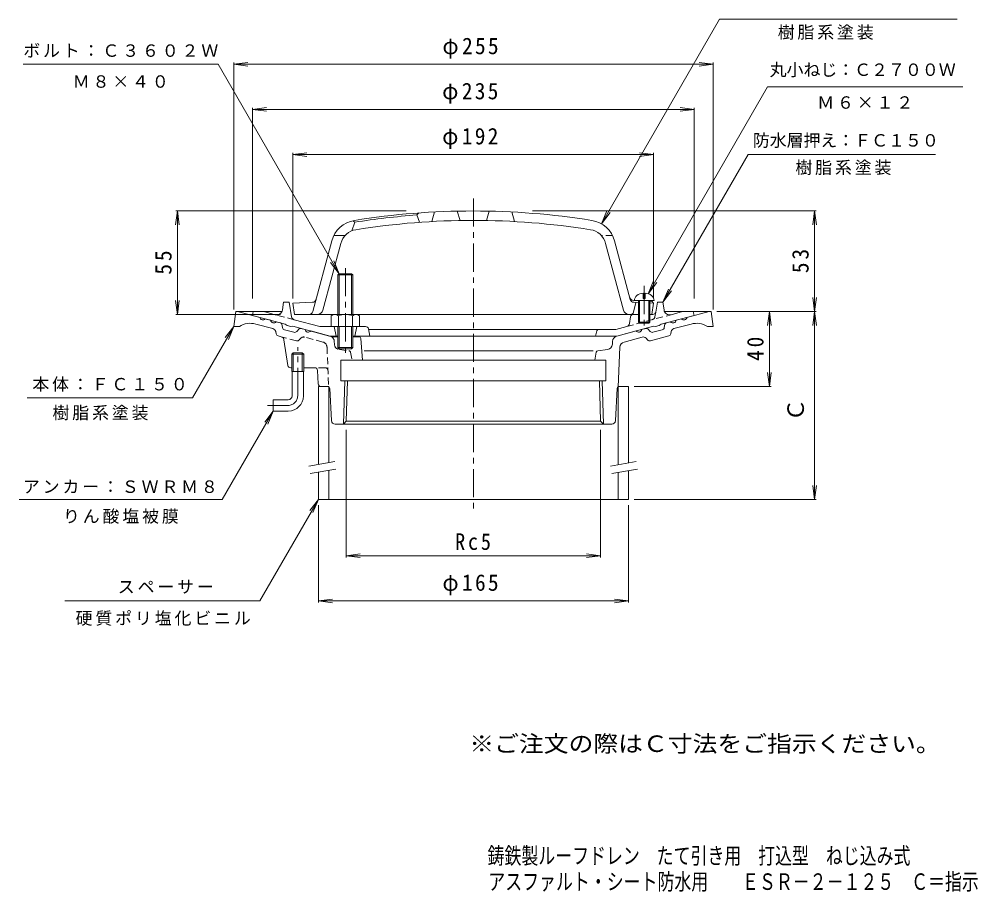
# Model space of a CAD drawing. Units: millimetres, scale not verified. Extents: x -288 to 222, y -346 to 352.
# Drawn here: x -288 to 222, y -346 to 118 of the extents above; entities that cross this region are included whole.
import ezdxf
from ezdxf.enums import TextEntityAlignment as Align

# ---------------------------------------------------------------- set-up
doc = ezdxf.new("R2010")
doc.units = ezdxf.units.MM
doc.header["$LTSCALE"] = 3
doc.linetypes.add('CHAIN1', pattern=[8, 5, -1, 1, -1])
doc.linetypes.add('DASHED1', pattern=[1.8, 1.2, -0.6])
for name, color, linetype, lineweight in [('0-0_通り芯', 3, 'Continuous', 9), ('0-1_躯体', 2, 'Continuous', 9), ('0-2_仕上', 6, 'Continuous', 9), ('0-3_建具', 4, 'Continuous', 9), ('0-4_その他', 7, 'Continuous', 9), ('0-5_寸法', 7, 'Continuous', 9)]:
    doc.layers.add(name, color=color, linetype=linetype, lineweight=lineweight)
doc.layers.add('F-4_F-4ﾚｲﾔ', color=2, linetype='Continuous')
doc.layers.add('F-5_F-5ﾚｲﾔ', color=2, linetype='Continuous')
doc.styles.add('ＭＳ ゴシック', font='')
doc.styles.get('ＭＳ ゴシック').set_extended_font_data('MS Gothic')

msp = doc.modelspace()

# ---------------------------------------------------------------- linework, layer by layer
at = {"layer": '0-0_通り芯', "linetype": 'CHAIN1'}
for p, q in [((-45.932, 22.98), (-45.932, -142.597)), ((-139.432, -82.121), (-139.432, -56.121)), ((-144.432, -87.121), (-155.432, -87.121))]:
    msp.add_line(p, q, dxfattribs=at)
at = {"layer": '0-0_通り芯'}
for p, q in [((-173.432, -45.121), (-172.432, -37.121)), ((-172.432, -37.121), (-147.707, -37.121)), ((-171.432, -37.121), (-159.577, -40.297)), ((55.592, -37.121), (80.568, -37.121)), ((79.568, -37.121), (67.712, -40.297)), ((81.568, -45.121), (80.568, -37.121)), ((-173.432, -45.121), (-170.432, -45.121)), ((-152.603, -46.307), (-161.79, -43.845)), ((-156.679, -41.074), (-153.781, -41.85)), ((-148.583, -43.243), (-150.883, -42.627)), ((-147.862, -44.009), (-147.499, -45.781)), ((55.997, -44.009), (55.634, -45.781)), ((56.718, -43.243), (59.019, -42.627)), ((60.738, -46.307), (69.926, -43.845)), ((64.814, -41.074), (61.916, -41.85)), ((81.568, -45.121), (78.568, -45.121)), ((-150.922, -49.005), (-151.161, -47.838)), ((-148.192, -50.595), (-149.841, -50.153)), ((-146.418, -46.929), (-141.447, -48.261)), ((-138.736, -46.454), (-139.937, -47.807)), ((-135.429, -46.768), (-137.729, -46.151)), ((-122.189, -50.315), (-132.531, -47.544)), ((-117.932, -50.621), (-121.455, -50.621)), ((-106.861, -50.621), (-109.932, -50.621)), ((30.324, -50.315), (40.666, -47.544)), ((34.193, -53.419), (43.915, -50.815)), ((43.564, -46.768), (45.865, -46.151)), ((46.872, -46.454), (48.072, -47.807)), ((48.23, -52.764), (57.976, -50.153)), ((54.553, -46.929), (49.582, -48.261)), ((59.057, -49.005), (59.296, -47.838)), ((-144.629, -65.85), (-146.733, -52.221)), ((-105.864, -51.547), (-105.007, -63.121)), ((28.039, -54.574), (28.103, -53.084)), ((46.719, -52.311), (45.929, -51.42)), ((-141.792, -59.121), (-142.607, -59.921)), ((-136.257, -59.921), (-142.607, -59.921)), ((-142.607, -69.121), (-142.607, -59.921)), ((-137.072, -59.121), (-141.792, -59.121)), ((-141.792, -69.121), (-141.792, -59.121)), ((-136.257, -59.921), (-137.072, -59.121)), ((-137.072, -69.121), (-137.072, -59.121)), ((-136.257, -69.121), (-136.257, -59.921)), ((17.821, -58.032), (-104.087, -58.032)), ((19.444, -58.86), (18.734, -63.121)), ((25.398, -57.423), (20.312, -58.032)), ((31.973, -56.188), (31.063, -77.231)), ((-116.432, -63.121), (-116.432, -74.121)), ((-116.432, -63.121), (24.568, -63.121)), ((24.568, -63.121), (24.568, -74.121)), ((-143.146, -67.121), (-142.607, -67.121)), ((-136.257, -69.121), (-142.607, -69.121)), ((-142.432, -82.121), (-142.432, -69.121)), ((-136.432, -82.121), (-136.432, -69.121)), ((-136.257, -67.121), (-130.359, -67.121)), ((-128.861, -68.546), (-128.504, -75.696)), ((-116.432, -74.121), (24.568, -74.121)), ((-115.147, -97.121), (-114.429, -74.121)), ((23.283, -97.121), (22.564, -74.121)), ((-127.006, -77.121), (-123.384, -77.121)), ((-121.527, -95.22), (-122.385, -78.071)), ((29.663, -95.22), (30.52, -78.071)), ((-152.432, -84.121), (-152.432, -90.121)), ((-144.432, -84.121), (-152.432, -84.121)), ((-144.432, -90.121), (-152.432, -90.121)), ((-113.621, -95.594), (21.756, -95.594)), ((-119.53, -97.121), (27.665, -97.121))]:
    msp.add_line(p, q, dxfattribs=at)
at = {"layer": '0-0_通り芯', "linetype": 'DASHED1'}
for p, q in [((-140.094, -52.764), (-148.192, -50.595)), ((-126.058, -53.419), (-135.78, -50.815)), ((-138.584, -52.311), (-137.794, -51.42)), ((-119.903, -54.574), (-119.968, -53.084)), ((-123.837, -56.188), (-122.928, -77.231)), ((-117.262, -57.423), (-112.177, -58.032)), ((-111.309, -58.86), (-110.599, -63.121)), ((-124.801, -67.121), (-130.359, -67.121))]:
    msp.add_line(p, q, dxfattribs=at)
at = {"layer": '0-0_通り芯'}
for points in [[(-115.147, -97.121), (-113.621, -95.594), (-112.95, -74.121)], [(23.283, -97.121), (21.756, -95.594), (21.085, -74.121)]]:
    msp.add_lwpolyline(points, dxfattribs=at)
for centre, radius, start, end in [((-157.966, -40.082), 1.625, 187.61929, 322.3797), ((66.101, -40.082), 1.625, 217.6203, 352.38071), ((-164.638, -54.47), 11, 74.99997, 121.79021), ((-152.171, -41.635), 1.625, 187.62059, 322.37891), ((-148.841, -44.209), 1, 11.56642, 75.00078), ((-146.029, -45.48), 1.5, 191.5649, 254.99991), ((54.165, -45.48), 1.5, 285.00009, 348.4351), ((56.977, -44.209), 1, 104.99922, 168.43358), ((60.306, -41.635), 1.625, 217.62109, 352.37941), ((72.773, -54.47), 11, 58.20979, 105.00003), ((-153.12, -48.239), 2, 11.56621, 75.0005), ((-149.453, -48.704), 1.5, 191.56628, 255.00128), ((-148.71, -52.527), 2, 8.77884, 75.00076), ((-141.059, -46.812), 1.5, 254.99991, 318.43558), ((-137.988, -47.117), 1, 75.00023, 138.43498), ((-133.818, -46.552), 1.625, 187.62059, 322.38074), ((-122.965, -53.213), 3, 59.78954, 75.00024), ((-106.861, -51.621), 1, 4.23788, 90), ((31.1, -53.213), 3, 104.99976, 177.5246), ((41.953, -46.552), 1.625, 217.61926, 352.37941), ((44.433, -52.747), 2, 41.56493, 105.00024), ((46.123, -47.117), 1, 41.56502, 104.99977), ((49.194, -46.812), 1.5, 221.56442, 285.00009), ((57.588, -48.704), 1.5, 284.99872, 348.43372), ((61.256, -48.239), 2, 104.9995, 168.43379), ((25.041, -54.445), 3, 276.82027, 357.52458), ((34.97, -56.317), 3, 104.99898, 177.5246), ((47.841, -51.316), 1.5, 221.56349, 284.99872), ((20.431, -59.024), 1, 96.82062, 170.53838), ((-143.146, -65.621), 1.5, 188.77872, 270), ((-130.359, -68.621), 1.5, 2.86287, 90), ((-127.006, -75.621), 1.5, 182.86287, 270), ((-123.384, -78.121), 1, 2.86252, 90), ((31.519, -78.121), 1, 117.1295, 177.13748), ((-144.432, -82.121), 2, 270, 0), ((-144.432, -82.121), 8, 270, 0), ((-119.53, -95.121), 2, 182.86198, 270), ((27.665, -95.121), 2, 270, 357.13802)]:
    msp.add_arc(centre, radius, start, end, dxfattribs=at)
at = {"layer": '0-0_通り芯', "linetype": 'DASHED1'}
for centre, radius, start, end in [((-136.297, -52.747), 2, 74.99976, 138.43507), ((-122.965, -53.213), 3, 2.4754, 59.78954), ((-139.706, -51.316), 1.5, 255.00128, 318.43651), ((-126.835, -56.317), 3, 2.4754, 75.00102), ((-116.906, -54.445), 3, 182.47542, 263.17973), ((-112.296, -59.024), 1, 9.46162, 83.17938), ((-124.801, -68.621), 1.5, 2.4754, 90)]:
    msp.add_arc(centre, radius, start, end, dxfattribs=at)
at = {"layer": '0-0_通り芯', "linetype": 'CHAIN1'}
msp.add_arc((-144.432, -82.121), 5, 270, 0, dxfattribs=at)
at = {"layer": '0-1_躯体', "color": 4, "linetype": 'CHAIN1'}
msp.add_line((-114.057, -14.087), (-114.057, -60.087), dxfattribs=at)
at = {"layer": '0-1_躯体', "color": 4}
for p, q in [((-118.057, -38.731), (-118.057, -17.764)), ((-117.381, -38.731), (-117.381, -17.087)), ((-110.734, -38.731), (-110.734, -17.087)), ((-110.057, -38.731), (-110.057, -17.764)), ((-121.557, -39.452), (-121.557, -45.231)), ((-119.681, -38.731), (-108.434, -38.731)), ((-117.805, -39.452), (-117.805, -45.231)), ((-110.31, -39.452), (-110.31, -45.231)), ((-106.557, -39.452), (-106.557, -45.231)), ((-121.557, -45.231), (-106.557, -45.231)), ((-118.057, -45.231), (-118.057, -56.411)), ((-117.381, -45.231), (-117.381, -57.087)), ((-110.734, -45.231), (-110.734, -57.087)), ((-110.057, -45.231), (-110.057, -56.411))]:
    msp.add_line(p, q, dxfattribs=at)
at = {"layer": '0-1_躯体'}
for p, q in [((-147.608, -36.373), (-147.057, -32.231)), ((-144.057, -32.231), (-147.057, -32.231)), ((-142.769, -39.964), (-144.057, -32.231)), ((51.068, -37.477), (51.943, -32.231)), ((51.943, -32.231), (54.943, -32.231)), ((55.493, -36.373), (54.943, -32.231)), ((-163.557, -39.231), (-163.057, -37.231)), ((-146.057, -43.92), (-163.557, -39.231)), ((-157.498, -37.231), (-163.057, -37.231)), ((-151.358, -38.876), (-157.498, -37.231)), ((37.737, -39.989), (37.151, -43.576)), ((49.589, -38.731), (47.943, -38.731)), ((53.943, -43.92), (71.443, -39.231)), ((59.243, -38.876), (65.384, -37.231)), ((65.384, -37.231), (70.943, -37.231)), ((71.443, -39.231), (70.943, -37.231)), ((-146.057, -43.92), (-145.057, -44.705)), ((-143.057, -45.241), (-145.057, -44.705)), ((-142.057, -44.992), (-143.057, -45.241)), ((-122.505, -50.231), (-142.057, -44.992)), ((-141.314, -41.567), (-127.642, -45.231)), ((-103.287, -45.231), (-127.642, -45.231)), ((-120.057, -45.231), (-119.057, -50.231)), ((-108.057, -45.231), (-109.057, -50.231)), ((35.695, -45.186), (29.929, -46.731)), ((30.39, -50.231), (49.943, -44.992)), ((49.943, -44.992), (50.943, -45.241)), ((50.943, -45.241), (52.943, -44.705)), ((53.943, -43.92), (52.943, -44.705)), ((-118.057, -50.231), (-122.505, -50.231)), ((-110.057, -50.231), (30.39, -50.231)), ((-101.816, -46.437), (-101.057, -50.231)), ((-101.757, -46.731), (29.929, -46.731)), ((19.735, -47.456), (18.943, -50.231))]:
    msp.add_line(p, q, dxfattribs=at)
at = {"layer": '0-1_躯体', "linetype": 'DASHED1'}
for p, q in [((-141.314, -41.567), (-151.358, -38.876)), ((35.695, -45.186), (59.243, -38.876)), ((50.654, -39.964), (51.068, -37.477))]:
    msp.add_line(p, q, dxfattribs=at)
at = {"layer": '0-1_躯体', "color": 4}
for points in [[(-110.057, -17.764), (-118.057, -17.764), (-117.381, -17.087), (-110.734, -17.087)], [(-110.057, -56.411), (-118.057, -56.411), (-117.381, -57.087), (-110.734, -57.087)]]:
    msp.add_lwpolyline(points, close=True, dxfattribs=at)
at = {"layer": '0-1_躯体'}
for centre, radius, start, end in [((-150.581, -35.978), 3, 254.99991, 352.43501), ((-140.796, -39.636), 2, 189.45839, 254.99998), ((39.217, -40.231), 1.5, 90, 170.72017), ((49.589, -37.231), 1.5, 270, 350.54048), ((58.467, -35.978), 3, 187.56569, 285.00009), ((-103.287, -46.731), 1.5, 11.31021, 90), ((35.177, -43.254), 2, 285.00052, 350.72157), ((20.697, -47.731), 1, 90, 164.05402)]:
    msp.add_arc(centre, radius, start, end, dxfattribs=at)
at = {"layer": '0-1_躯体', "color": 4}
for centre, radius, start, end in [((-119.681, -41.531), 2.8, 47.92557, 132.07463), ((-114.057, -48.82), 10.089, 68.19786, 111.80214), ((-108.434, -41.531), 2.8, 47.92572, 132.07428)]:
    msp.add_arc(centre, radius, start, end, dxfattribs=at)
at = {"layer": '0-1_躯体', "linetype": 'DASHED1'}
msp.add_arc((48.681, -39.636), 2, 285.00002, 350.54161, dxfattribs=at)
at = {"layer": '0-2_仕上'}
for p, q in [((-66.557, 15.744), (-68.057, 10.656)), ((-54.557, 16.179), (-53.057, 11.207)), ((-37.557, 16.179), (-39.057, 11.207)), ((-25.557, 15.744), (-24.057, 10.656)), ((-110.557, 5.726), (-109.057, 10.264)), ((-109.057, 10.264), (-110.057, 11.092)), ((-131.402, -37.248), (-121.335, 0.322)), ((-120.201, 3.269), (-114.151, 3.269)), ((37.562, -30.811), (29.22, 0.322)), ((-126.027, -36.507), (-116.505, -0.972)), ((33.912, -36.507), (24.39, -0.972)), ((44.443, -27.441), (44.443, -30.323)), ((44.443, -30.323), (45.443, -30.323)), ((45.443, -27.441), (45.443, -30.323)), ((-131.526, -32.292), (-142.057, -32.731)), ((-142.057, -32.731), (-141.057, -38.731)), ((39.151, -31.323), (41.943, -31.439)), ((39.214, -37.573), (40.443, -32.335)), ((39.411, -32.292), (41.943, -32.397)), ((39.693, -31.323), (50.193, -31.323)), ((41.943, -31.323), (41.943, -42.823)), ((42.443, -31.323), (42.443, -43.323)), ((47.443, -31.323), (47.443, -43.323)), ((47.943, -31.323), (47.943, -42.823)), ((47.943, -31.689), (48.943, -31.731)), ((47.943, -32.647), (49.943, -32.731)), ((49.943, -32.731), (48.943, -31.731)), ((49.943, -32.731), (48.943, -38.731)), ((-119.681, -38.731), (-141.057, -38.731)), ((41.943, -38.731), (-108.434, -38.731)), ((48.943, -38.731), (47.943, -38.731)), ((41.943, -42.823), (47.943, -42.823)), ((41.943, -42.823), (42.443, -43.323)), ((42.443, -43.323), (47.443, -43.323)), ((47.943, -42.823), (47.443, -43.323))]:
    msp.add_line(p, q, dxfattribs=at)
at = {"layer": '0-2_仕上', "linetype": 'DASHED1'}
msp.add_line((28.086, 3.269), (22.036, 3.269), dxfattribs=at)
at = {"layer": '0-2_仕上', "linetype": 'CHAIN1'}
msp.add_line((44.943, -23.591), (44.943, -45.235), dxfattribs=at)
at = {"layer": '0-2_仕上'}
msp.add_lwpolyline([(-75.057, 15.217), (-76.057, 14.14), (-74.557, 10.24)], dxfattribs=at)
for centre, radius, start, end in [((-46.057, -383.731), 400, 80.91542, 99.08458), ((-106.846, -3.56), 15, 99.08466, 164.99997), ((-46.057, -383.731), 399, 94.31203, 99.08472), ((-46.057, -383.731), 395, 80.91542, 99.08459), ((14.731, -3.56), 15, 15.00003, 80.9155), ((-106.846, -3.56), 10, 99.0847, 164.99988), ((14.731, -3.56), 10, 15.00012, 80.9153), ((39.234, -29.325), 2, 195.00024, 267.61327), ((-131.609, -30.294), 2, 272.38673, 345.0005), ((39.494, -30.294), 2, 194.9995, 267.61327), ((-133.334, -36.731), 2, 270, 345.00026), ((-128.925, -35.731), 3, 270, 345.00024), ((36.81, -35.731), 3, 194.99976, 270), ((37.754, -37.231), 1.5, 270, 346.80072)]:
    msp.add_arc(centre, radius, start, end, dxfattribs=at)
for start_param, end_param in [(1.6661844, 3.1415927), (6.2831853, 7.7585936)]:
    msp.add_ellipse((44.943, -31.323), major_axis=(5.25, 0), ratio=0.7428, start_param=start_param, end_param=end_param, dxfattribs=at)
at = {"layer": '0-3_建具'}
for p, q in [((-128.432, -77.121), (-128.432, -118.549)), ((-122.932, -77.121), (-128.432, -77.121)), ((-122.932, -77.121), (-122.932, -117.579)), ((31.068, -77.121), (31.068, -118.725)), ((36.568, -77.121), (31.068, -77.121)), ((36.568, -77.121), (36.568, -117.756)), ((-122.932, -121.641), (-122.932, -137.121)), ((36.568, -121.817), (36.568, -137.121)), ((31.068, -122.787), (31.068, -137.121))]:
    msp.add_line(p, q, dxfattribs=at)
at = {"layer": '0-3_建具', "color": 7}
for p, q in [((-133.546, -119.451), (-119.759, -117.02)), ((26.954, -119.451), (40.741, -117.02)), ((-132.851, -123.39), (-119.064, -120.959)), ((27.649, -123.39), (41.436, -120.959))]:
    msp.add_line(p, q, dxfattribs=at)
at = {"layer": '0-3_建具'}
msp.add_lwpolyline([(-128.432, -122.611), (-128.432, -137.121), (36.568, -137.121)], dxfattribs=at)
at = {"layer": '0-4_その他'}
for p, q in [((-173.432, 94.269), (-165.997, 95.248)), ((-173.432, -36.121), (-173.432, 95.169)), ((-173.432, 94.269), (81.568, 94.269)), ((-173.432, 94.269), (-165.997, 93.29)), ((81.568, 94.269), (74.132, 95.248)), ((81.568, 94.269), (74.132, 93.29)), ((81.568, -36.121), (81.568, 95.169)), ((-163.557, 70.269), (-156.122, 71.248)), ((-163.557, -30.231), (-163.557, 71.169)), ((-163.557, 70.269), (71.443, 70.269)), ((-163.557, 70.269), (-156.122, 69.29)), ((71.443, 70.269), (64.007, 71.248)), ((71.443, 70.269), (64.007, 69.29)), ((71.443, -30.231), (71.443, 71.169)), ((-142.057, 46.269), (-134.622, 47.248)), ((-142.057, -30.231), (-142.057, 47.169)), ((-142.057, 46.269), (49.943, 46.269)), ((-142.057, 46.269), (-134.622, 45.29)), ((49.943, 46.269), (42.507, 47.248)), ((49.943, 46.269), (42.507, 45.29)), ((49.943, -30.231), (49.943, 47.169)), ((-203.432, 16.269), (-204.411, 8.833)), ((-81.685, 16.269), (-204.332, 16.269)), ((-203.432, -38.731), (-203.432, 16.269)), ((-203.432, 16.269), (-202.453, 8.833)), ((-14.483, 16.269), (136.468, 16.269)), ((135.568, 16.269), (134.589, 8.833)), ((135.568, -37.121), (135.568, 16.269)), ((135.568, 16.269), (136.547, 8.833)), ((135.568, -37.121), (134.589, -29.685)), ((135.568, -37.121), (136.547, -29.685)), ((-203.432, -38.731), (-204.411, -31.295)), ((-203.432, -38.731), (-202.453, -31.295)), ((-148.557, -38.731), (-204.332, -38.731)), ((83.568, -37.121), (136.468, -37.121)), ((111.568, -37.121), (110.589, -44.556)), ((111.568, -77.121), (111.568, -37.121)), ((111.568, -37.121), (112.547, -44.556)), ((135.568, -37.121), (134.589, -44.556)), ((135.568, -137.121), (135.568, -37.121)), ((135.568, -37.121), (136.547, -44.556)), ((111.568, -77.121), (110.589, -69.685)), ((111.568, -77.121), (112.547, -69.685)), ((39.568, -77.121), (112.468, -77.121)), ((-113.621, -100.121), (-113.621, -168.021)), ((21.756, -100.121), (21.756, -168.021)), ((135.568, -137.121), (134.589, -129.685)), ((135.568, -137.121), (136.547, -129.685)), ((39.568, -137.121), (136.468, -137.121)), ((-128.432, -140.121), (-128.432, -192.021)), ((36.568, -140.121), (36.568, -192.021)), ((-113.621, -167.121), (-106.185, -166.142)), ((-113.621, -167.121), (21.756, -167.121)), ((-113.621, -167.121), (-106.185, -168.099)), ((21.756, -167.121), (14.32, -166.142)), ((21.756, -167.121), (14.32, -168.099)), ((-128.432, -191.121), (-120.997, -190.142)), ((-128.432, -191.121), (36.568, -191.121)), ((-128.432, -191.121), (-120.997, -192.1)), ((36.568, -191.121), (29.132, -190.142)), ((36.568, -191.121), (29.132, -192.1))]:
    msp.add_line(p, q, dxfattribs=at)
at = {"layer": '0-5_寸法'}
for p, q in [((22.231, 9.43), (85.069, 118.269)), ((85.069, 118.269), (211.55, 118.269)), ((-181.672, 94.269), (-285.591, 94.269)), ((-117.381, -17.087), (-181.672, 94.269)), ((47.012, -27.739), (110.525, 82.269)), ((110.525, 82.269), (214.494, 82.269)), ((54.943, -32.231), (100.264, 46.269)), ((100.264, 46.269), (199.968, 46.269)), ((22.231, 9.43), (25.101, 16.359)), ((22.231, 9.43), (26.797, 15.38)), ((-117.381, -17.087), (-120.251, -10.158)), ((-117.381, -17.087), (-121.947, -11.137)), ((47.012, -27.739), (49.882, -20.81)), ((47.012, -27.739), (51.578, -21.789)), ((54.943, -32.231), (57.813, -25.302)), ((54.943, -32.231), (59.508, -26.281)), ((-173.432, -45.121), (-177.998, -51.071)), ((-173.432, -45.121), (-176.303, -52.05)), ((-152.432, -90.121), (-179.568, -137.121)), ((-152.432, -90.121), (-156.998, -96.071)), ((-152.432, -90.121), (-155.302, -97.05)), ((-179.568, -137.121), (-287.647, -137.121)), ((-128.432, -137.121), (-159.609, -191.121)), ((-128.432, -137.121), (-132.998, -143.071)), ((-128.432, -137.121), (-131.303, -144.05)), ((-159.609, -191.121), (-263.4, -191.121))]:
    msp.add_line(p, q, dxfattribs=at)
msp.add_lwpolyline([(-173.432, -45.121), (-195.372, -83.121), (-283.335, -83.121)], dxfattribs=at)

# ---------------------------------------------------------------- texts
at = {"layer": '0-0_通り芯', "color": 7, "insert": (-257.629, -204.369), "char_height": 6.598, "attachment_point": 7, "style": 'ＭＳ ゴシック'}
msp.add_mtext('\\T1.17;硬質ポリ塩化ビニル', dxfattribs=at)
at = {"layer": '0-4_その他', "color": 2, "style": 'ＭＳ ゴシック'}
msp.add_text('Ｃ', height=8.798, rotation=90, dxfattribs=at).set_placement((132.568, -95.599), align=Align.BOTTOM_LEFT)
at = {"layer": '0-4_その他', "color": 2, "char_height": 8.798, "attachment_point": 7, "style": 'ＭＳ ゴシック'}
for s, insert in [('\\T1.21;\\W0.95;φ255', (-62.432, 97.269)), ('\\T1.21;\\W0.95;φ235', (-62.557, 73.269)), ('\\T1.21;\\W0.95;φ192', (-62.557, 49.269)), ('\\T1.27;\\W0.9;Rc5', (-55.682, -164.121)), ('\\T1.21;\\W0.95;φ165', (-62.432, -188.121))]:
    msp.add_mtext(s, dxfattribs=dict(at, insert=insert))
at = {"layer": '0-4_その他', "color": 2, "char_height": 8.798, "attachment_point": 7, "rotation": 90, "style": 'ＭＳ ゴシック'}
for s, insert in [('\\T1.27;\\W0.95;53', (132.568, -16.801)), ('\\T1.27;\\W0.95;55', (-206.432, -17.606)), ('\\T1.27;\\W0.95;40', (108.568, -63.496))]:
    msp.add_mtext(s, dxfattribs=dict(at, insert=insert))
at = {"layer": '0-5_寸法', "style": 'ＭＳ ゴシック'}
for s, p in [('丸小ねじ：Ｃ２７００Ｗ', (111.696, 86.116)), ('防水層押え：ＦＣ１５０', (102.74, 48.544))]:
    msp.add_text(s, height=6.598, dxfattribs=at).set_placement(p, align=Align.BOTTOM_LEFT)
at = {"layer": '0-5_寸法', "char_height": 6.598, "attachment_point": 7, "style": 'ＭＳ ゴシック'}
for s, insert in [('\\T1.17;樹脂系塗装', (115.955, 107.286)), ('\\T1.17;ボルト：Ｃ３６０２Ｗ', (-285.463, 97.878)), ('\\T1.17;Ｍ８×４０', (-259.132, 81.705)), ('\\T1.17;Ｍ６×１２', (137.01, 70.546)), ('\\T1.17;樹脂系塗装', (125.386, 35.342)), ('\\T1.17;本体：ＦＣ１５０', (-280.651, -79.865)), ('\\T1.17;樹脂系塗装', (-269.918, -95.071)), ('\\T1.17;アンカー：ＳＷＲＭ８', (-285.682, -133.982)), ('\\T1.17;りん酸塩被膜', (-264.357, -150.123)), ('\\T1.17;スペーサー', (-235.177, -187.309))]:
    msp.add_mtext(s, dxfattribs=dict(at, insert=insert))
at = {"layer": 'F-4_F-4ﾚｲﾔ', "style": 'ＭＳ ゴシック', "width": 0.75}
for s, p in [('鋳鉄製ルーフドレン\u3000たて引き用\u3000打込型\u3000ねじ込み式', (-38.405, -333.666)), ('アスファルト・シート防水用\u3000\u3000ＥＳＲ－２－１２５\u3000Ｃ＝指示', (-38.009, -347.433))]:
    msp.add_text(s, height=8.798, dxfattribs=at).set_placement(p, align=Align.BOTTOM_LEFT)
at = {"layer": 'F-5_F-5ﾚｲﾔ', "style": 'ＭＳ ゴシック', "width": 1.1}
msp.add_text('※ご注文の際はＣ寸法をご指示ください。', height=8.798, dxfattribs=at).set_placement((-48.111, -274.08), align=Align.BOTTOM_LEFT)

doc.saveas('drawing.dxf')
